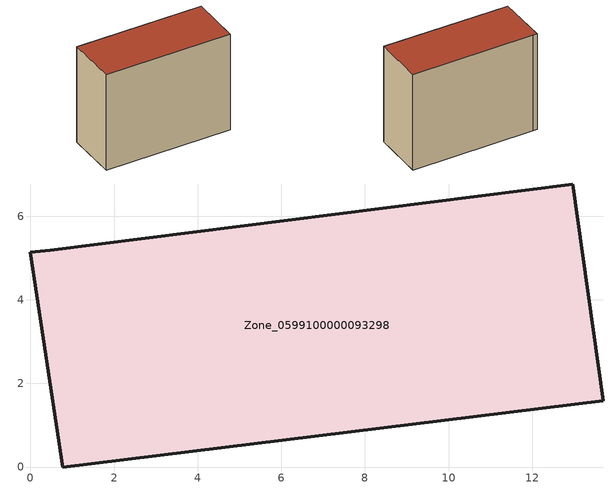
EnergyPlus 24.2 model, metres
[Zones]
Zone_0599100000093298
 floor ground (C_G): 13.7,1.59 0.77,0 0,5.14 0.48,5.19 12.97,6.77 z0
 wall outside (C_F): 0.77,0 13.7,1.59 12.97,6.77 0.48,5.19 0,5.14 0.77,0 z0:10.62
 roof outside (C_R): 12.97,6.77 0.48,5.19 0,5.14 0.77,0 13.7,1.59 z10.62
[BUILDING]
Pand.0599100000093298: North Axis=0; Terrain=City; Loads Convergence Tolerance Value=0.04; Temperature Convergence Tolerance Value=0.4; Solar Distribution=FullExterior; Maximum Number of Warmup Days=25; Minimum Number of Warmup Days=1
[Site:Location]
Rotterdam.The.Hague.AP_ZH_NLD Design_Conditions: Latitude=51.96; Longitude=4.45; Time Zone=1; Elevation=-4.5
[SITE:GROUNDTEMPERATURE:BUILDINGSURFACE]
18, 18, 18, 18, 18, 18, 18, 18, 18, 18, 18, 18
[MATERIAL] Thermal Absorptance=0.9; Solar Absorptance=0.7; Visible Absorptance=0.7
Name | Roughness | Thickness | Conductivity | Density | Specific Heat
G.TI.1946 | MediumSmooth | 0.15 | 1 | 540 | 1210
F.TI.1946 | Rough | 0.3 | 0.857143 | 1920 | 840
R.TI.1946 | MediumRough | 0.2 | 0.1 | 1500 | 1000
[CONSTRUCTION]
C_G: G.TI.1946
C_F: F.TI.1946
C_R: R.TI.1946
[ZONE]
Zone_0599100000093298: Type=1; Multiplier=1; Ceiling Height=Autocalculate; Volume=Autocalculate; Floor Area=autocalculate; Part of Total Floor Area=Yes
[ZONEINFILTRATION:DESIGNFLOWRATE]
Infil_Zone_0599100000093298: Zone or ZoneList or Space or SpaceList=Zone_0599100000093298; Schedule=AlwaysOn; Design Flow Rate Calculation Method=Flow/Area; Flow Rate per Floor Area=0.003; Constant Term Coefficient=1; Temperature Term Coefficient=0; Velocity Term Coefficient=0; Velocity Squared Term Coefficient=0
[HVACTEMPLATE:ZONE:IDEALLOADSAIRSYSTEM]
Zone_0599100000093298: Maximum Heating Supply Air Temperature=50; Minimum Cooling Supply Air Temperature=13; Maximum Heating Supply Air Humidity Ratio=0.0156; Minimum Cooling Supply Air Humidity Ratio=0.0077; Heating Limit=NoLimit; Cooling Limit=NoLimit; Dehumidification Control Type=ConstantSensibleHeatRatio; Cooling Sensible Heat Ratio=0.7; Dehumidification Setpoint=60; Humidification Control Type=None; Humidification Setpoint=30; Outdoor Air Method=None; Outdoor Air Flow Rate per Person=0.00944; Outdoor Air Flow Rate per Zone Floor Area=0; Outdoor Air Flow Rate per Zone=0; Demand Controlled Ventilation Type=None; Outdoor Air Economizer Type=NoEconomizer; Heat Recovery Type=None; Sensible Heat Recovery Effectiveness=0.7; Latent Heat Recovery Effectiveness=0.65
[ZONECONTROL:THERMOSTAT]
ThermostatControl_Zone_0599100000093298: Zone or ZoneList=Zone_0599100000093298; Control Type Schedule=DualSetpointControlType; Control 1=Thermostat_Zone_0599100000093298; Temperature Difference Between Cutout And Setpoint=0
[THERMOSTATSETPOINT:DUALSETPOINT]
Thermostat_Zone_0599100000093298: Heating Setpoint Temperature Schedule=HeatingSetpoint_Zone_0599100000093298; Cooling Setpoint Temperature Schedule=CoolingSetpoint_Zone_0599100000093298
[SCHEDULE:COMPACT]
HeatingSetpoint_Zone_0599100000093298: Through: 12/31, For: AllDays, Until: 24:00, 21
CoolingSetpoint_Zone_0599100000093298: Through: 12/31, For: AllDays, Until: 24:00, 24
DualSetpointControlType: Through: 12/31, For: AllDays, Until: 24:00, 4
AlwaysOn: Through: 12/31, For: AllDays, Until: 24:00, 1
